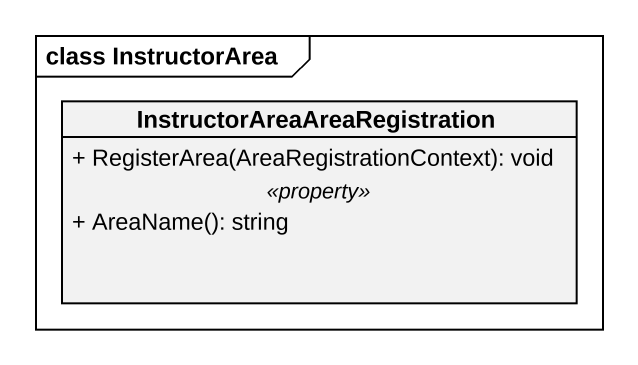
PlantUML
@startuml
mainframe class InstructorArea
hide circle
hide empty members
skinparam classAttributeIconSize 0
class "InstructorAreaAreaRegistration" as InstructorAreaAreaRegistrati {
  + RegisterArea(AreaRegistrationContext): void
  .. <<property>> ..
  + AreaName(): string
}
@enduml
